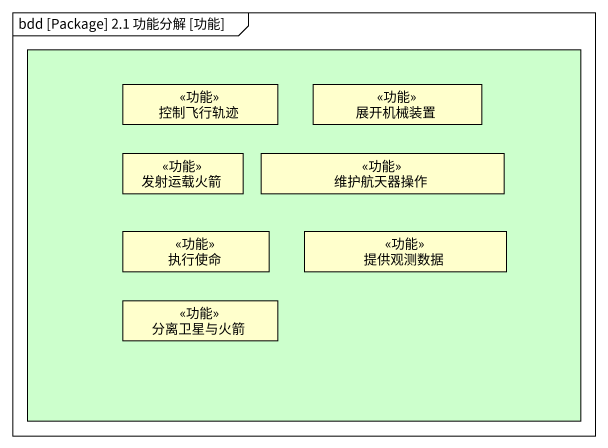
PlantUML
@startuml
mainframe bdd [Package] 2.1 功能分解 [功能]
hide circle
hide empty members
rectangle " " as rectangle1 #CCFFCC {
  class 控制飞行轨迹 <<功能>>
  class 展开机械装置 <<功能>>
  class 发射运载火箭 <<功能>>
  class 维护航天器操作 <<功能>>
  class 执行使命 <<功能>>
  class 提供观测数据 <<功能>>
  class 分离卫星与火箭 <<功能>>
}
@enduml
